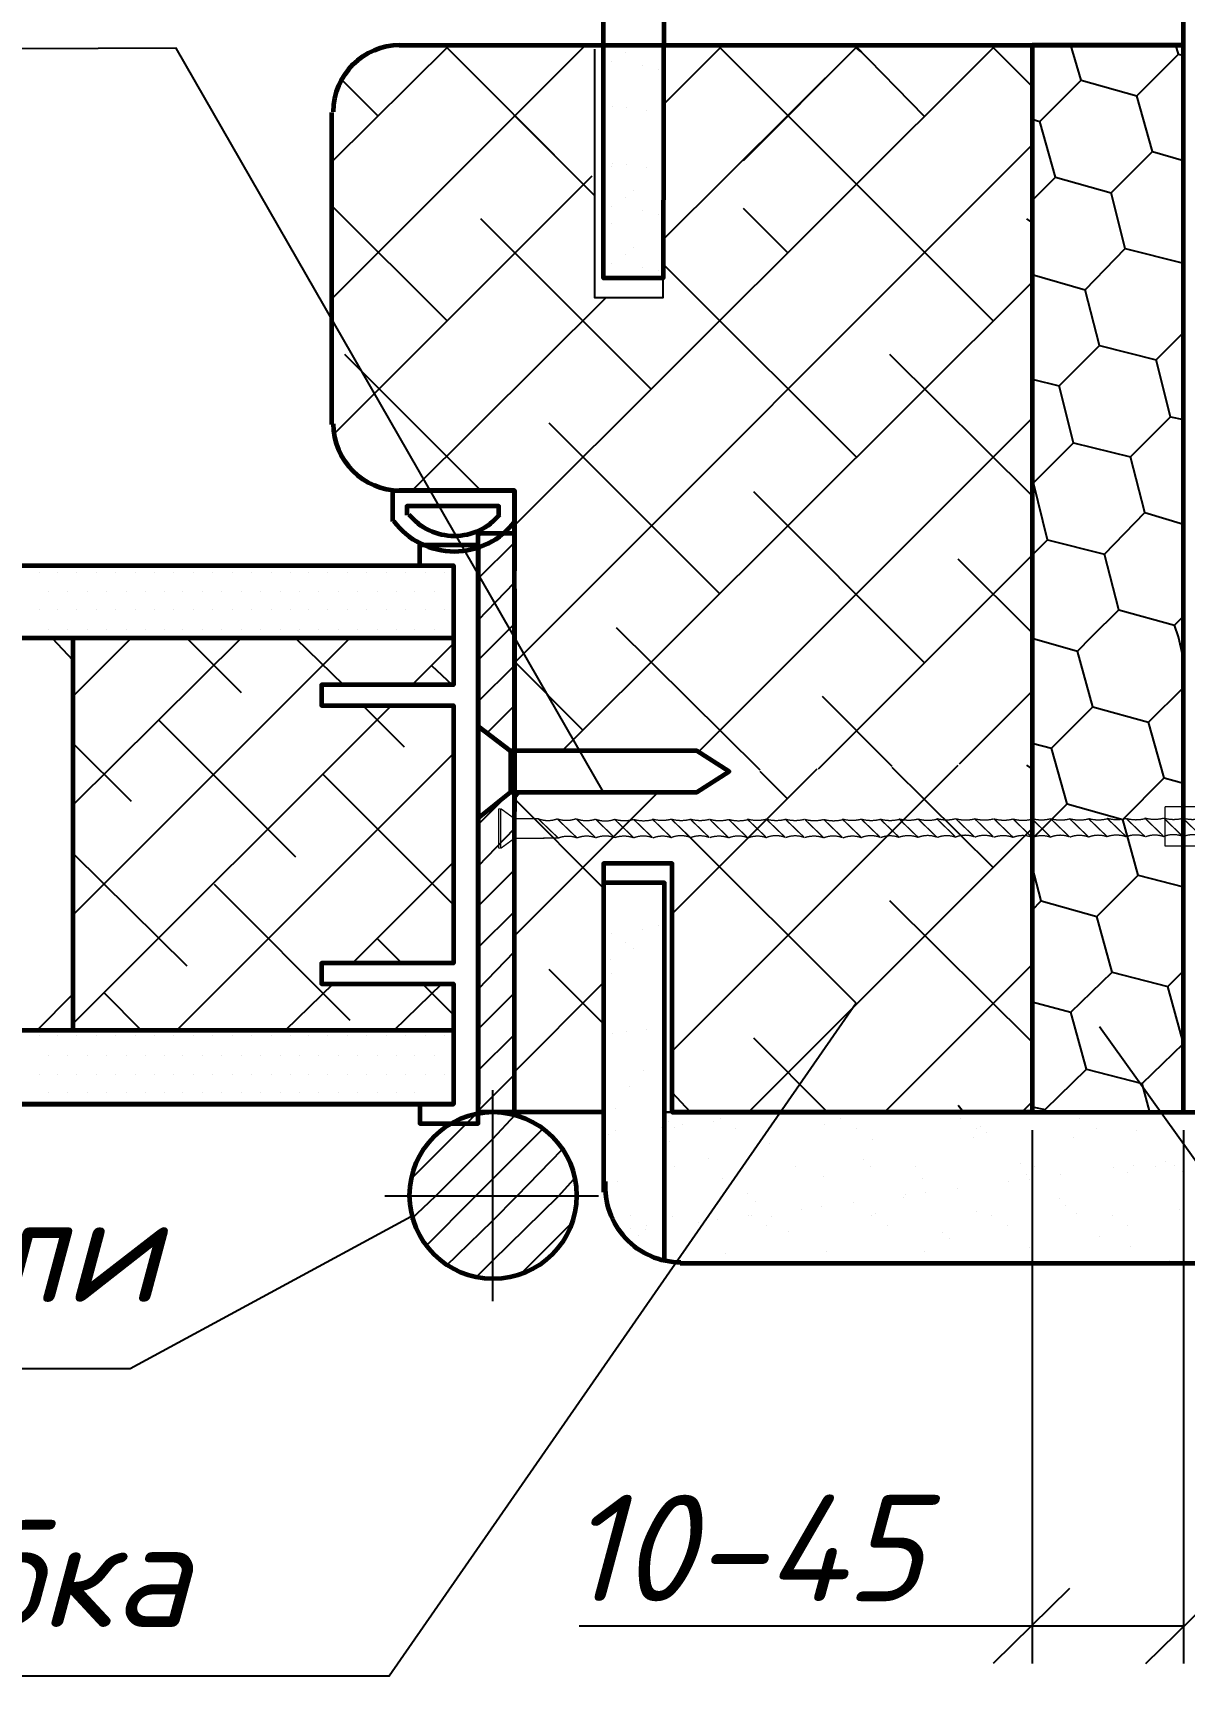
# Paper-space layout '24 (Испр)' of a CAD drawing. Header units: millimetres. Extents: x 215 to 14640, y -3257 to 166.
# Drawn here: x 1359 to 1396.8, y -3100.9 to -3046.9 of the extents above; entities that cross this region are included whole.
import ezdxf

# ---------------------------------------------------------------- set-up
doc = ezdxf.new("R2010")
doc.units = ezdxf.units.MM
for name, color, linetype in [('PDF _0', 7, 'Continuous'), ('PDF _Основные линии', 7, 'Continuous'), ('PDF _Текст', 7, 'Continuous'), ('TUOTEKUVA_PITK_', 6, 'Continuous'), ('TXT', 7, 'Continuous')]:
    doc.layers.add(name, color=color, linetype=linetype)
doc.styles.add('PDF ISOCPEUR Italic', font='isocpeui.ttf')

psp = doc.layouts.new('24 (Испр)')

# ---------------------------------------------------------------- linework, layer by layer
at = {"color": 7, "linetype": 'Continuous', "lineweight": 9}
psp.add_line((1396.198, -3073.629), (1396.198, -3072.339), dxfattribs=at)
psp.add_lwpolyline([(1396.804, -3044.623), (1396.804, -3047.304)])
at = {"color": 7}
psp.add_lwpolyline([(1377.439, -3047.432), (1377.439, -3055.603), (1379.695, -3055.603), (1379.695, -3054.965)], dxfattribs=at)
at = {"const_width": 0.0334}
for points in [[(1374.285, -3073.704), (1374.285, -3072.402)], [(1374.355, -3072.402), (1374.285, -3072.402)], [(1374.355, -3073.704), (1374.285, -3073.704)]]:
    psp.add_lwpolyline(points, dxfattribs=at)
at = {"layer": 'PDF _0', "lineweight": 25}
for points in [[(1377.737, -3071.861), (1363.681, -3047.405), (1307.151, -3047.647)], [(1368.8, -3051.134), (1372.673, -3047.304)], [(1368.8, -3055.646), (1377.141, -3047.304)], [(1377.056, -3051.858), (1372.502, -3047.304)], [(1374.801, -3063.094), (1390.676, -3047.261)], [(1378.461, -3047.557), (1378.461, -3047.557)], [(1378.716, -3047.344), (1378.716, -3047.344)], [(1379.674, -3053.709), (1386.122, -3047.304)], [(1379.707, -3049.25), (1381.653, -3047.304)], [(1384.932, -3050.753), (1381.568, -3047.389)], [(1382.334, -3051.092), (1386.122, -3047.304)], [(1388.292, -3049.645), (1385.994, -3047.304)], [(1386.208, -3047.519), (1386.038, -3047.391)], [(1391.825, -3048.666), (1390.42, -3047.261)], [(1391.825, -3049.73), (1392.08, -3049.815), (1393.442, -3048.453), (1393.101, -3047.304)], [(1393.442, -3048.453), (1395.272, -3048.964), (1396.634, -3047.602), (1396.804, -3047.644)], [(1396.634, -3047.602), (1396.549, -3047.304)], [(1377.993, -3047.855), (1377.993, -3047.855)], [(1379.014, -3047.983), (1379.014, -3047.983)], [(1379.525, -3048.11), (1379.525, -3048.11)], [(1370.332, -3049.645), (1369.098, -3048.411)], [(1379.695, -3048.323), (1379.695, -3048.323)], [(1378.035, -3049.321), (1378.035, -3049.321)], [(1395.783, -3050.794), (1395.272, -3048.964)], [(1377.439, -3052.241), (1374.802, -3049.604)], [(1378.503, -3049.364), (1378.503, -3049.364)], [(1379.142, -3049.449), (1379.142, -3049.449)], [(1392.591, -3051.645), (1392.08, -3049.815)], [(1374.801, -3067.605), (1391.825, -3050.581)], [(1390.548, -3056.369), (1384.93, -3050.751)], [(1391.825, -3052.411), (1392.591, -3051.645), (1394.421, -3052.156), (1395.783, -3050.794), (1396.804, -3051.092)], [(1377.993, -3051.279), (1377.993, -3051.279)], [(1378.035, -3051.193), (1378.035, -3051.193)], [(1378.503, -3051.235), (1378.503, -3051.235)], [(1379.142, -3051.32), (1379.142, -3051.32)], [(1368.842, -3060.115), (1377.354, -3051.603)], [(1377.078, -3051.879), (1377.354, -3051.603)], [(1372.588, -3056.369), (1368.8, -3052.581)], [(1377.993, -3052.598), (1377.993, -3052.598)], [(1378.461, -3052.301), (1378.461, -3052.301)], [(1378.716, -3052.088), (1378.716, -3052.088)], [(1391.825, -3054.837), (1393.57, -3055.348), (1394.889, -3053.986), (1394.421, -3052.156)], [(1379.312, -3058.625), (1373.694, -3053.007)], [(1379.014, -3052.726), (1379.014, -3052.726)], [(1379.525, -3052.854), (1379.525, -3052.854)], [(1379.695, -3053.067), (1379.695, -3053.067)], [(1383.781, -3054.114), (1382.334, -3052.667)], [(1391.825, -3053.135), (1391.654, -3053.007)], [(1377.993, -3053.15), (1377.993, -3053.15)], [(1378.461, -3054.172), (1378.461, -3054.172)], [(1378.716, -3053.959), (1378.716, -3053.959)], [(1394.889, -3053.986), (1396.762, -3054.454), (1396.804, -3054.411)], [(1377.993, -3054.47), (1377.993, -3054.47)], [(1379.014, -3054.597), (1379.014, -3054.597)], [(1379.525, -3054.725), (1379.525, -3054.725)], [(1380.42, -3055.222), (1379.696, -3054.498)], [(1396.804, -3054.752), (1396.762, -3054.454)], [(1376.375, -3070.499), (1391.825, -3055.092)], [(1379.695, -3054.938), (1379.695, -3054.938)], [(1386.036, -3060.838), (1380.419, -3055.22)], [(1371.438, -3061.945), (1377.815, -3055.603)], [(1391.825, -3058.284), (1392.718, -3058.497), (1394.038, -3057.178), (1393.57, -3055.348)], [(1394.038, -3057.178), (1395.91, -3057.646), (1396.804, -3056.752)], [(1373.694, -3061.945), (1369.225, -3057.476)], [(1391.825, -3062.115), (1387.143, -3057.476)], [(1396.379, -3059.519), (1395.91, -3057.646)], [(1391.825, -3061.689), (1391.867, -3061.689), (1393.187, -3060.37), (1392.718, -3058.497)], [(1380.844, -3070.542), (1391.825, -3059.561)], [(1393.187, -3060.37), (1395.059, -3060.838), (1396.379, -3059.519), (1396.804, -3059.604)], [(1381.568, -3065.349), (1375.95, -3059.731)], [(1395.527, -3062.668), (1395.059, -3060.838)], [(1384.802, -3071.095), (1391.825, -3064.073), (1392.335, -3063.562), (1391.867, -3061.689)], [(1388.292, -3067.605), (1382.674, -3061.987)], [(1392.335, -3063.562), (1394.208, -3064.03), (1395.527, -3062.668), (1396.804, -3063.051)], [(1373.609, -3063.477), (1373.737, -3063.349)], [(1374.801, -3063.094), (1374.801, -3063.094)], [(1373.609, -3064.839), (1374.801, -3063.647)], [(1373.609, -3082.118), (1373.609, -3063.732), (1373.609, -3082.118)], [(1391.825, -3066.626), (1389.399, -3064.2)], [(1391.825, -3066.796), (1393.314, -3067.222), (1393.782, -3066.754), (1394.676, -3065.86), (1394.208, -3064.03)], [(1359.181, -3064.626), (1359.181, -3064.626)], [(1359.777, -3064.626), (1359.777, -3064.626)], [(1360.415, -3064.626), (1360.415, -3064.626)], [(1361.054, -3064.626), (1361.054, -3064.626)], [(1361.692, -3064.626), (1361.692, -3064.626)], [(1362.331, -3064.626), (1362.331, -3064.626)], [(1362.969, -3064.626), (1362.969, -3064.626)], [(1363.607, -3064.626), (1363.607, -3064.626)], [(1364.246, -3064.626), (1364.246, -3064.626)], [(1364.884, -3064.626), (1364.884, -3064.626)], [(1365.523, -3064.626), (1365.523, -3064.626)], [(1366.161, -3064.626), (1366.161, -3064.626)], [(1366.799, -3064.626), (1366.799, -3064.626)], [(1367.438, -3064.626), (1367.438, -3064.626)], [(1368.034, -3064.626), (1368.034, -3064.626)], [(1368.672, -3064.626), (1368.672, -3064.626)], [(1369.31, -3064.626), (1369.31, -3064.626)], [(1369.949, -3064.626), (1369.949, -3064.626)], [(1370.587, -3064.626), (1370.587, -3064.626)], [(1371.226, -3064.626), (1371.226, -3064.626)], [(1371.864, -3064.626), (1371.864, -3064.626)], [(1372.502, -3064.626), (1372.502, -3064.626)], [(1373.609, -3066.201), (1374.801, -3064.966)], [(1359.479, -3065.264), (1359.479, -3065.264)], [(1360.118, -3065.264), (1360.118, -3065.264)], [(1360.756, -3065.264), (1360.756, -3065.264)], [(1361.394, -3065.264), (1361.394, -3065.264)], [(1362.033, -3065.264), (1362.033, -3065.264)], [(1362.671, -3065.264), (1362.671, -3065.264)], [(1363.31, -3065.264), (1363.31, -3065.264)], [(1363.905, -3065.264), (1363.905, -3065.264)], [(1364.544, -3065.264), (1364.544, -3065.264)], [(1365.182, -3065.264), (1365.182, -3065.264)], [(1365.821, -3065.264), (1365.821, -3065.264)], [(1366.459, -3065.264), (1366.459, -3065.264)], [(1367.097, -3065.264), (1367.097, -3065.264)], [(1367.736, -3065.264), (1367.736, -3065.264)], [(1368.374, -3065.264), (1368.374, -3065.264)], [(1369.013, -3065.264), (1369.013, -3065.264)], [(1369.651, -3065.264), (1369.651, -3065.264)], [(1370.289, -3065.264), (1370.289, -3065.264)], [(1370.928, -3065.264), (1370.928, -3065.264)], [(1371.524, -3065.264), (1371.524, -3065.264)], [(1372.162, -3065.264), (1372.162, -3065.264)], [(1359.181, -3065.86), (1359.181, -3065.86)], [(1359.777, -3065.86), (1359.777, -3065.86)], [(1360.415, -3065.86), (1360.415, -3065.86)], [(1361.054, -3065.86), (1361.054, -3065.86)], [(1361.692, -3065.86), (1361.692, -3065.86)], [(1362.331, -3065.86), (1362.331, -3065.86)], [(1362.969, -3065.86), (1362.969, -3065.86)], [(1363.607, -3065.86), (1363.607, -3065.86)], [(1364.246, -3065.86), (1364.246, -3065.86)], [(1364.884, -3065.86), (1364.884, -3065.86)], [(1365.523, -3065.86), (1365.523, -3065.86)], [(1366.161, -3065.86), (1366.161, -3065.86)], [(1366.799, -3065.86), (1366.799, -3065.86)], [(1367.438, -3065.86), (1367.438, -3065.86)], [(1368.034, -3065.86), (1368.034, -3065.86)], [(1368.672, -3065.86), (1368.672, -3065.86)], [(1369.31, -3065.86), (1369.31, -3065.86)], [(1369.949, -3065.86), (1369.949, -3065.86)], [(1370.587, -3065.86), (1370.587, -3065.86)], [(1371.226, -3065.86), (1371.226, -3065.86)], [(1371.864, -3065.86), (1371.864, -3065.86)], [(1372.502, -3065.86), (1372.502, -3065.86)], [(1394.676, -3065.86), (1396.506, -3066.371), (1396.804, -3066.073)], [(1359.479, -3066.499), (1359.479, -3066.499)], [(1360.118, -3066.499), (1360.118, -3066.499)], [(1360.756, -3066.499), (1360.756, -3066.499)], [(1361.394, -3066.499), (1361.394, -3066.499)], [(1362.033, -3066.499), (1362.033, -3066.499)], [(1362.671, -3066.499), (1362.671, -3066.499)], [(1363.31, -3066.499), (1363.31, -3066.499)], [(1363.905, -3066.499), (1363.905, -3066.499)], [(1364.544, -3066.499), (1364.544, -3066.499)], [(1365.182, -3066.499), (1365.182, -3066.499)], [(1365.821, -3066.499), (1365.821, -3066.499)], [(1366.459, -3066.499), (1366.459, -3066.499)], [(1367.097, -3066.499), (1367.097, -3066.499)], [(1367.736, -3066.499), (1367.736, -3066.499)], [(1368.374, -3066.499), (1368.374, -3066.499)], [(1369.013, -3066.499), (1369.013, -3066.499)], [(1369.651, -3066.499), (1369.651, -3066.499)], [(1370.289, -3066.499), (1370.289, -3066.499)], [(1370.928, -3066.499), (1370.928, -3066.499)], [(1371.524, -3066.499), (1371.524, -3066.499)], [(1372.162, -3066.499), (1372.162, -3066.499)], [(1373.609, -3067.52), (1374.801, -3066.328)], [(1382.887, -3071.138), (1378.163, -3066.456)], [(1396.804, -3067.477), (1396.634, -3066.754), (1396.506, -3066.371)], [(1359.607, -3066.796), (1360.288, -3067.52)], [(1369.396, -3066.796), (1360.288, -3075.904)], [(1365.821, -3066.796), (1360.288, -3072.287)], [(1362.203, -3066.796), (1360.288, -3068.712)], [(1364.033, -3066.796), (1365.821, -3068.584)], [(1367.608, -3066.796), (1369.183, -3068.329)], [(1372.8, -3066.967), (1371.438, -3068.329)], [(1372.077, -3067.69), (1372.758, -3068.329)], [(1373.609, -3068.882), (1374.801, -3067.69)], [(1377.056, -3069.818), (1374.801, -3067.562)], [(1391.825, -3070.244), (1392.463, -3070.414), (1393.825, -3069.052), (1393.314, -3067.222)], [(1387.228, -3071.01), (1384.93, -3068.712)], [(1389.441, -3070.925), (1391.825, -3068.541)], [(1393.825, -3069.052), (1395.655, -3069.563), (1396.804, -3068.414)], [(1370.758, -3069.01), (1360.288, -3079.479)], [(1369.821, -3069.01), (1371.183, -3070.371)], [(1373.907, -3069.903), (1374.801, -3069.01)], [(1363.097, -3069.478), (1367.608, -3073.989)], [(1396.166, -3071.393), (1395.655, -3069.563)], [(1360.288, -3070.244), (1362.203, -3072.159)], [(1374.673, -3070.499), (1374.801, -3070.371)], [(1392.974, -3072.244), (1392.463, -3070.414)], [(1372.8, -3070.584), (1363.693, -3079.692)], [(1368.502, -3071.265), (1372.8, -3075.564)], [(1379.993, -3080.373), (1389.399, -3070.967)], [(1379.993, -3075.862), (1384.76, -3071.095)], [(1383.781, -3072.074), (1382.887, -3071.18)], [(1390.548, -3074.33), (1387.228, -3071.052)], [(1391.825, -3071.095), (1391.654, -3070.967)], [(1391.825, -3073.393), (1392.974, -3072.244), (1394.804, -3072.755), (1396.166, -3071.393), (1396.804, -3071.563)], [(1373.609, -3072.925), (1374.673, -3071.861)], [(1377.737, -3075.01), (1374.801, -3072.074), (1375.013, -3071.861)], [(1374.801, -3076.585), (1379.525, -3071.861)], [(1373.609, -3074.287), (1374.801, -3073.053)], [(1382.504, -3082.373), (1391.825, -3073.053)], [(1395.315, -3074.585), (1394.804, -3072.755)], [(1386.036, -3078.798), (1380.419, -3073.18)], [(1360.288, -3073.861), (1364.033, -3077.564)], [(1372.8, -3074.159), (1369.481, -3077.479)], [(1391.825, -3082.373), (1379.993, -3082.373), (1379.993, -3074.202)], [(1373.609, -3075.606), (1374.801, -3074.415)], [(1392.123, -3075.436), (1391.825, -3074.287)], [(1391.825, -3075.734), (1392.123, -3075.436), (1393.953, -3075.947), (1395.315, -3074.585), (1396.804, -3074.968)], [(1364.927, -3074.883), (1369.396, -3079.352)], [(1377.908, -3074.883), (1377.908, -3074.883)], [(1373.609, -3076.968), (1374.801, -3075.777)], [(1391.825, -3080.075), (1387.143, -3075.436)], [(1379.525, -3076.245), (1379.525, -3076.245)], [(1379.695, -3076.032), (1379.695, -3076.032)], [(1391.825, -3078.756), (1393.101, -3079.096), (1394.463, -3077.777), (1393.953, -3075.947)], [(1370.289, -3076.67), (1371.098, -3077.479)], [(1377.993, -3076.5), (1377.993, -3076.5)], [(1378.461, -3076.798), (1378.461, -3076.798)], [(1379.014, -3076.372), (1379.014, -3076.372)], [(1373.609, -3078.33), (1374.801, -3077.096)], [(1377.95, -3077.351), (1377.95, -3077.351)], [(1378.716, -3077.011), (1378.716, -3077.011)], [(1377.737, -3079.479), (1375.95, -3077.692)], [(1377.993, -3077.819), (1377.993, -3077.819)], [(1386.973, -3082.373), (1391.825, -3077.522)], [(1394.463, -3077.777), (1396.293, -3078.245), (1396.804, -3077.734)], [(1360.288, -3078.5), (1359.096, -3079.692)], [(1361.309, -3078.458), (1362.543, -3079.692)], [(1368.842, -3078.16), (1367.268, -3079.692)], [(1372.417, -3078.16), (1370.843, -3079.692)], [(1371.779, -3078.16), (1372.8, -3079.181)], [(1373.609, -3079.649), (1374.801, -3078.458)], [(1374.801, -3081.054), (1377.737, -3078.117)], [(1393.612, -3080.969), (1395.442, -3081.437), (1396.804, -3080.118), (1396.293, -3078.245)], [(1386.036, -3078.798), (1370.686, -3100.917), (1366.686, -3100.917), (1322.952, -3100.917)], [(1379.993, -3082.373), (1379.993, -3078.628)], [(1391.825, -3082.203), (1392.25, -3082.288), (1393.612, -3080.969), (1393.101, -3079.096)], [(1394.038, -3079.564), (1408.423, -3099.61), (1409.359, -3099.61), (1447.535, -3099.61)], [(1359.181, -3079.862), (1359.181, -3079.862)], [(1359.777, -3079.862), (1359.777, -3079.862)], [(1360.415, -3079.862), (1360.415, -3079.862)], [(1361.054, -3079.862), (1361.054, -3079.862)], [(1361.692, -3079.862), (1361.692, -3079.862)], [(1362.331, -3079.862), (1362.331, -3079.862)], [(1362.969, -3079.862), (1362.969, -3079.862)], [(1363.607, -3079.862), (1363.607, -3079.862)], [(1364.246, -3079.862), (1364.246, -3079.862)], [(1364.884, -3079.862), (1364.884, -3079.862)], [(1365.523, -3079.862), (1365.523, -3079.862)], [(1366.161, -3079.862), (1366.161, -3079.862)], [(1366.799, -3079.862), (1366.799, -3079.862)], [(1367.438, -3079.862), (1367.438, -3079.862)], [(1368.034, -3079.862), (1368.034, -3079.862)], [(1368.672, -3079.862), (1368.672, -3079.862)], [(1369.31, -3079.862), (1369.31, -3079.862)], [(1369.949, -3079.862), (1369.949, -3079.862)], [(1370.587, -3079.862), (1370.587, -3079.862)], [(1371.226, -3079.862), (1371.226, -3079.862)], [(1371.864, -3079.862), (1371.864, -3079.862)], [(1372.502, -3079.862), (1372.502, -3079.862)], [(1373.609, -3081.011), (1374.801, -3079.82)], [(1378.035, -3079.777), (1378.035, -3079.777)], [(1378.503, -3079.735), (1378.503, -3079.735)], [(1379.142, -3079.649), (1379.142, -3079.649)], [(1385.1, -3082.373), (1382.674, -3079.947)], [(1396.804, -3080.118), (1396.804, -3080.118)], [(1359.479, -3080.501), (1359.479, -3080.501)], [(1360.118, -3080.501), (1360.118, -3080.501)], [(1360.756, -3080.501), (1360.756, -3080.501)], [(1361.394, -3080.501), (1361.394, -3080.501)], [(1362.033, -3080.501), (1362.033, -3080.501)], [(1362.671, -3080.501), (1362.671, -3080.501)], [(1363.31, -3080.501), (1363.31, -3080.501)], [(1363.905, -3080.501), (1363.905, -3080.501)], [(1364.544, -3080.501), (1364.544, -3080.501)], [(1365.182, -3080.501), (1365.182, -3080.501)], [(1365.821, -3080.501), (1365.821, -3080.501)], [(1366.459, -3080.501), (1366.459, -3080.501)], [(1367.097, -3080.501), (1367.097, -3080.501)], [(1367.736, -3080.501), (1367.736, -3080.501)], [(1368.374, -3080.501), (1368.374, -3080.501)], [(1369.013, -3080.501), (1369.013, -3080.501)], [(1369.651, -3080.501), (1369.651, -3080.501)], [(1370.289, -3080.501), (1370.289, -3080.501)], [(1370.928, -3080.501), (1370.928, -3080.501)], [(1371.524, -3080.501), (1371.524, -3080.501)], [(1372.162, -3080.501), (1372.162, -3080.501)], [(1359.181, -3081.139), (1359.181, -3081.139)], [(1359.777, -3081.139), (1359.777, -3081.139)], [(1360.415, -3081.139), (1360.415, -3081.139)], [(1361.054, -3081.139), (1361.054, -3081.139)], [(1361.692, -3081.139), (1361.692, -3081.139)], [(1362.331, -3081.139), (1362.331, -3081.139)], [(1362.969, -3081.139), (1362.969, -3081.139)], [(1363.607, -3081.139), (1363.607, -3081.139)], [(1364.246, -3081.139), (1364.246, -3081.139)], [(1364.884, -3081.139), (1364.884, -3081.139)], [(1365.523, -3081.139), (1365.523, -3081.139)], [(1366.161, -3081.139), (1366.161, -3081.139)], [(1366.799, -3081.139), (1366.799, -3081.139)], [(1367.438, -3081.139), (1367.438, -3081.139)], [(1368.034, -3081.139), (1368.034, -3081.139)], [(1368.672, -3081.139), (1368.672, -3081.139)], [(1369.31, -3081.139), (1369.31, -3081.139)], [(1369.949, -3081.139), (1369.949, -3081.139)], [(1370.587, -3081.139), (1370.587, -3081.139)], [(1371.226, -3081.139), (1371.226, -3081.139)], [(1371.864, -3081.139), (1371.864, -3081.139)], [(1372.502, -3081.139), (1372.502, -3081.139)], [(1373.609, -3082.331), (1374.801, -3081.139)], [(1374.801, -3081.054), (1374.801, -3081.054)], [(1379.057, -3081.011), (1379.057, -3081.011)], [(1359.479, -3081.735), (1359.479, -3081.735)], [(1360.118, -3081.735), (1360.118, -3081.735)], [(1360.756, -3081.735), (1360.756, -3081.735)], [(1361.394, -3081.735), (1361.394, -3081.735)], [(1362.033, -3081.735), (1362.033, -3081.735)], [(1362.671, -3081.735), (1362.671, -3081.735)], [(1363.31, -3081.735), (1363.31, -3081.735)], [(1363.905, -3081.735), (1363.905, -3081.735)], [(1364.544, -3081.735), (1364.544, -3081.735)], [(1365.182, -3081.735), (1365.182, -3081.735)], [(1365.821, -3081.735), (1365.821, -3081.735)], [(1366.459, -3081.735), (1366.459, -3081.735)], [(1367.097, -3081.735), (1367.097, -3081.735)], [(1367.736, -3081.735), (1367.736, -3081.735)], [(1368.374, -3081.735), (1368.374, -3081.735)], [(1369.013, -3081.735), (1369.013, -3081.735)], [(1369.651, -3081.735), (1369.651, -3081.735)], [(1370.289, -3081.735), (1370.289, -3081.735)], [(1370.928, -3081.735), (1370.928, -3081.735)], [(1371.524, -3081.735), (1371.524, -3081.735)], [(1374.077, -3081.65), (1374.077, -3088.587)], [(1378.589, -3081.522), (1378.589, -3081.522)], [(1380.589, -3082.373), (1379.993, -3081.735)], [(1395.698, -3082.373), (1395.442, -3081.437)], [(1378.12, -3082.246), (1378.12, -3082.246)], [(1389.569, -3082.373), (1389.399, -3082.161)], [(1391.484, -3082.373), (1391.825, -3082.033)], [(1392.25, -3082.373), (1392.25, -3082.288)], [(1371.353, -3084.629), (1373.566, -3082.416)], [(1371.396, -3085.906), (1372.205, -3085.14), (1374.077, -3083.267), (1374.843, -3082.458)], [(1381.738, -3082.373), (1379.738, -3082.373), (1418.765, -3082.373)], [(1379.865, -3082.671), (1379.865, -3082.671)], [(1380.333, -3082.799), (1380.333, -3082.799)], [(1381.355, -3082.671), (1381.355, -3082.671)], [(1381.568, -3082.586), (1381.568, -3082.586)], [(1383.057, -3082.416), (1383.057, -3082.416)], [(1385.015, -3082.799), (1385.015, -3082.799)], [(1385.526, -3082.586), (1385.526, -3082.586)], [(1389.484, -3082.586), (1389.484, -3082.586)], [(1390.122, -3082.841), (1390.122, -3082.841)], [(1393.399, -3082.586), (1393.399, -3082.586)], [(1371.864, -3086.8), (1373.524, -3085.14), (1374.077, -3084.586), (1375.737, -3082.927)], [(1377.908, -3083.097), (1377.908, -3083.097)], [(1378.12, -3082.969), (1378.12, -3082.969)], [(1379.653, -3082.884), (1379.653, -3082.884)], [(1379.908, -3083.352), (1379.908, -3083.352)], [(1380.078, -3082.884), (1380.078, -3082.884)], [(1382.078, -3082.927), (1382.078, -3082.927)], [(1386.036, -3082.927), (1386.036, -3082.927)], [(1386.59, -3083.267), (1386.59, -3083.267)], [(1389.909, -3083.225), (1389.909, -3083.225)], [(1389.995, -3082.927), (1389.995, -3082.927)], [(1390.335, -3083.054), (1390.335, -3083.054)], [(1391.825, -3082.969), (1391.825, -3100.504)], [(1393.187, -3083.225), (1393.187, -3083.225)], [(1393.953, -3082.927), (1393.953, -3082.927)], [(1395.272, -3082.969), (1395.272, -3082.969)], [(1396.591, -3083.097), (1396.591, -3083.097)], [(1396.804, -3082.969), (1396.804, -3100.504)], [(1372.545, -3087.438), (1374.077, -3085.948), (1374.886, -3085.14), (1376.375, -3083.608)], [(1381.185, -3083.905), (1381.185, -3083.905)], [(1383.185, -3083.395), (1383.185, -3083.395)], [(1380.078, -3084.161), (1380.078, -3084.161)], [(1384.036, -3084.161), (1384.036, -3084.161)], [(1386.292, -3083.948), (1386.292, -3083.948)], [(1386.505, -3084.161), (1386.505, -3084.161)], [(1387.994, -3084.161), (1387.994, -3084.161)], [(1391.442, -3084.076), (1391.442, -3084.076)], [(1391.654, -3084.416), (1391.654, -3084.416)], [(1391.91, -3084.161), (1391.91, -3084.161)], [(1392.761, -3084.416), (1392.761, -3084.416)], [(1394.506, -3084.203), (1394.506, -3084.203)], [(1394.974, -3084.374), (1394.974, -3084.374)], [(1395.144, -3084.118), (1395.144, -3084.118)], [(1395.868, -3084.161), (1395.868, -3084.161)], [(1396.208, -3083.991), (1396.208, -3083.991)], [(1396.506, -3084.118), (1396.506, -3084.118)], [(1396.762, -3084.331), (1396.762, -3084.331)], [(1373.524, -3087.821), (1374.077, -3087.268), (1376.248, -3085.14), (1376.758, -3084.586)], [(1378.205, -3084.672), (1378.205, -3084.672)], [(1381.653, -3084.544), (1381.653, -3084.544)], [(1384.972, -3084.501), (1384.972, -3084.501)], [(1388.207, -3084.544), (1388.207, -3084.544)], [(1389.356, -3084.884), (1389.356, -3084.884)], [(1391.059, -3084.672), (1391.059, -3084.672)], [(1391.74, -3084.586), (1391.74, -3084.586)], [(1377.567, -3085.14), (1370.545, -3085.14)], [(1382.461, -3085.055), (1382.461, -3085.055)], [(1382.717, -3085.31), (1382.717, -3085.31)], [(1384.887, -3085.48), (1384.887, -3085.48)], [(1385.951, -3085.353), (1385.951, -3085.353)], [(1387.611, -3085.182), (1387.611, -3085.182)], [(1387.654, -3085.097), (1387.654, -3085.097)], [(1388.335, -3085.012), (1388.335, -3085.012)], [(1392.718, -3085.225), (1392.718, -3085.225)], [(1392.931, -3085.438), (1392.931, -3085.438)], [(1371.396, -3085.821), (1362.17, -3090.812), (1362.17, -3090.812), (1348.261, -3090.812)], [(1374.971, -3087.736), (1376.673, -3086.033)], [(1378.631, -3085.778), (1378.631, -3085.778)], [(1379.993, -3085.821), (1379.993, -3085.821)], [(1380.844, -3085.991), (1380.844, -3085.991)], [(1381.483, -3085.906), (1381.483, -3085.906)], [(1382.504, -3085.778), (1382.504, -3085.778)], [(1382.589, -3085.778), (1382.589, -3085.778)], [(1383.27, -3085.821), (1383.27, -3085.821)], [(1384.249, -3085.565), (1384.249, -3085.565)], [(1386.547, -3085.778), (1386.547, -3085.778)], [(1386.675, -3085.693), (1386.675, -3085.693)], [(1389.995, -3085.65), (1389.995, -3085.65)], [(1390.505, -3085.778), (1390.505, -3085.778)], [(1393.272, -3085.693), (1393.272, -3085.693)], [(1394.463, -3085.778), (1394.463, -3085.778)], [(1396.676, -3085.565), (1396.676, -3085.565)], [(1378.631, -3086.204), (1378.631, -3086.204)], [(1378.886, -3086.417), (1378.886, -3086.417)], [(1379.099, -3086.246), (1379.099, -3086.246)], [(1379.142, -3086.119), (1379.142, -3086.119)], [(1383.1, -3086.119), (1383.1, -3086.119)], [(1383.823, -3086.289), (1383.823, -3086.289)], [(1387.058, -3086.119), (1387.058, -3086.119)], [(1388.888, -3086.331), (1388.888, -3086.331)], [(1389.101, -3086.544), (1389.101, -3086.544)], [(1391.016, -3086.119), (1391.016, -3086.119)], [(1394.038, -3086.459), (1394.038, -3086.459)], [(1394.974, -3086.119), (1394.974, -3086.119)], [(1381.738, -3087.012), (1381.738, -3087.012)], [(1385.058, -3086.97), (1385.058, -3086.97)], [(1388.292, -3086.97), (1388.292, -3086.97)], [(1391.74, -3086.842), (1391.74, -3086.842)], [(1395.059, -3086.8), (1395.059, -3086.8)], [(1385.058, -3087.353), (1385.058, -3087.353)], [(1389.016, -3087.353), (1389.016, -3087.353)], [(1392.974, -3087.353), (1392.974, -3087.353)], [(1395.655, -3087.353), (1395.655, -3087.353)], [(1396.336, -3087.268), (1396.336, -3087.268)], [(1393.059, -3098.035), (1390.548, -3100.504)], [(1395.57, -3100.504), (1398.081, -3098.035)], [(1396.804, -3099.27), (1391.825, -3099.27), (1376.929, -3099.27)]]:
    psp.add_lwpolyline(points, dxfattribs=at)
at = {"layer": 'PDF _Основные линии', "lineweight": 60}
for points in [[(1379.738, -3029.429), (1379.738, -3034.366), (1379.695, -3054.965), (1377.737, -3054.965), (1377.737, -3031.727)], [(1379.993, -3082.373), (1396.804, -3082.373), (1396.804, -3051.092), (1396.804, -3047.304), (1396.804, -3034.366)], [(1371.013, -3047.304), (1382.334, -3047.304)], [(1382.334, -3047.304), (1396.804, -3047.304), (1391.825, -3047.304), (1391.825, -3082.373), (1379.993, -3082.373), (1379.993, -3074.202), (1377.737, -3074.202), (1377.737, -3082.373), (1374.801, -3082.373), (1374.801, -3061.945), (1371.013, -3061.945)], [(1368.8, -3059.774), (1368.8, -3049.517)], [(1370.8, -3062.966), (1370.8, -3061.945), (1374.801, -3061.945), (1374.801, -3064.583)], [(1374.29, -3062.753), (1374.29, -3062.455), (1371.268, -3062.455), (1371.268, -3062.753)], [(1374.801, -3082.373), (1373.609, -3082.373), (1373.609, -3063.349), (1374.801, -3063.349)], [(1371.694, -3064.413), (1371.694, -3063.732), (1373.609, -3063.732)], [(1337.178, -3064.413), (1372.8, -3064.413), (1372.8, -3068.329), (1368.459, -3068.329), (1368.459, -3069.01), (1372.8, -3069.01), (1372.8, -3077.479), (1368.459, -3077.479), (1368.459, -3078.16), (1372.8, -3078.16), (1372.8, -3082.118)], [(1374.801, -3065.179), (1374.801, -3072.499)], [(1372.8, -3066.796), (1335.688, -3066.796)], [(1360.288, -3066.839), (1360.288, -3079.692)], [(1374.673, -3071.861), (1373.609, -3072.712), (1373.609, -3069.69), (1374.673, -3070.499), (1374.673, -3071.861), (1380.802, -3071.861), (1381.866, -3071.18), (1380.802, -3070.499), (1374.673, -3070.499)], [(1379.738, -3087.31), (1379.738, -3082.373), (1379.738, -3074.84), (1377.737, -3074.84), (1377.737, -3085.012)], [(1372.8, -3079.692), (1337.008, -3079.692)], [(1371.694, -3082.118), (1371.694, -3082.756), (1373.609, -3082.756), (1373.609, -3082.118)], [(1396.804, -3082.373), (1439.109, -3082.373)], [(1416.254, -3087.353), (1380.248, -3087.353)]]:
    psp.add_lwpolyline(points, dxfattribs=at)
for points in [[(1373.609, -3082.118), (1373.609, -3063.732)], [(1336.029, -3082.118), (1372.8, -3082.118)]]:
    psp.add_lwpolyline(points, close=True, dxfattribs=at)
psp.add_circle((1374.103, -3085.117), 2.745, dxfattribs=at)
for centre, radius, start, end in [((1371.039, -3049.493), 2.192, 90, 180), ((1371.039, -3059.75), 2.192, 180, 270), ((1372.827, -3061.495), 1.936, 219.6112, 320.3888), ((1372.827, -3061.453), 2.49, 216.8372, 323.1628), ((1380.275, -3084.819), 2.49, 176.1548, 270)]:
    psp.add_arc(centre, radius, start, end, dxfattribs=at)
at = {"layer": 'TUOTEKUVA_PITK_', "color": 7, "linetype": 'Continuous', "lineweight": 9}
for p, q in [((1397.921, -3072.339), (1396.198, -3072.339)), ((1397.921, -3073.629), (1396.198, -3073.629))]:
    psp.add_line(p, q, dxfattribs=at)
at = {"layer": 'TXT', "const_width": 0.0441}
for points in [[(1374.355, -3073.704), (1374.355, -3072.402)], [(1374.355, -3072.402), (1374.801, -3072.726)], [(1374.801, -3072.726), (1374.801, -3073.379)], [(1375.584, -3072.733), (1374.801, -3072.726)], [(1375.584, -3072.733), (1376.244, -3073.367)], [(1376.213, -3072.738), (1376.862, -3073.362)], [(1376.841, -3072.743), (1377.48, -3073.358)], [(1377.47, -3072.748), (1378.099, -3073.353)], [(1378.098, -3072.753), (1378.717, -3073.348)], [(1378.727, -3072.758), (1379.345, -3073.353)], [(1379.335, -3072.743), (1379.943, -3073.328)], [(1379.963, -3072.748), (1380.571, -3073.333)], [(1380.592, -3072.753), (1381.2, -3073.338)], [(1381.222, -3072.753), (1381.841, -3073.348)], [(1381.851, -3072.758), (1382.469, -3073.353)], [(1382.459, -3072.743), (1383.067, -3073.328)], [(1383.087, -3072.748), (1383.695, -3073.333)], [(1383.716, -3072.753), (1384.324, -3073.338)], [(1384.346, -3072.753), (1384.965, -3073.348)], [(1384.975, -3072.758), (1385.593, -3073.353)], [(1385.583, -3072.743), (1386.191, -3073.328)], [(1386.211, -3072.748), (1386.819, -3073.333)], [(1386.84, -3072.753), (1387.448, -3073.338)], [(1387.448, -3072.738), (1388.066, -3073.333)], [(1388.076, -3072.743), (1388.695, -3073.338)], [(1388.684, -3072.728), (1389.292, -3073.313)], [(1389.313, -3072.733), (1389.921, -3073.318)], [(1389.941, -3072.738), (1390.549, -3073.323)], [(1390.571, -3072.738), (1391.19, -3073.333)], [(1391.2, -3072.743), (1391.818, -3073.338)], [(1391.808, -3072.728), (1392.416, -3073.313)], [(1392.436, -3072.733), (1393.044, -3073.318)], [(1393.065, -3072.738), (1393.673, -3073.323)], [(1393.683, -3072.733), (1394.291, -3073.318)], [(1394.291, -3072.718), (1394.909, -3073.313)], [(1394.92, -3072.724), (1395.538, -3073.318)], [(1395.527, -3072.709), (1396.135, -3073.293)], [(1396.156, -3072.714), (1396.764, -3073.298)], [(1396.785, -3072.719), (1397.393, -3073.303)], [(1374.801, -3073.379), (1374.355, -3073.704)], [(1374.801, -3073.379), (1376.244, -3073.367)]]:
    psp.add_lwpolyline(points, dxfattribs=at)
for points in [[(1375.584, -3072.733, 0.186148), (1376.213, -3072.738, 0.281599)], [(1376.213, -3072.738, 0.172992), (1376.831, -3072.733, 0.281599)], [(1376.831, -3072.733, 0.177294), (1377.47, -3072.748, 0.281599)], [(1377.47, -3072.748, 0.186882), (1378.098, -3072.753, 0.281599)], [(1378.098, -3072.753, 0.134316), (1378.727, -3072.758, 0.281599)], [(1378.727, -3072.758, 0.134316), (1379.356, -3072.763, 0.281599)], [(1379.335, -3072.743, 0.134316), (1379.963, -3072.748, 0.281599)], [(1379.963, -3072.748, 0.134316), (1380.592, -3072.753, 0.281599)], [(1380.587, -3072.748, 0.134316), (1381.215, -3072.753, 0.281599)], [(1381.222, -3072.753, 0.134316), (1381.851, -3072.758, 0.281599)], [(1381.851, -3072.758, 0.134316), (1382.48, -3072.763, 0.281599)], [(1382.459, -3072.743, 0.134316), (1383.087, -3072.748, 0.281599)], [(1383.087, -3072.748, 0.134316), (1383.716, -3072.753, 0.281599)], [(1383.711, -3072.748, 0.134316), (1384.339, -3072.753, 0.281599)], [(1384.346, -3072.753, 0.134316), (1384.975, -3072.758, 0.281599)], [(1384.975, -3072.758, 0.134316), (1385.603, -3072.763, 0.281599)], [(1385.583, -3072.743, 0.134316), (1386.211, -3072.748, 0.281599)], [(1386.211, -3072.748, 0.134316), (1386.84, -3072.753, 0.281599)], [(1386.835, -3072.748, 0.134316), (1387.463, -3072.753, 0.281599)], [(1387.448, -3072.738, 0.134316), (1388.076, -3072.743, 0.281599)], [(1388.076, -3072.743, 0.134316), (1388.705, -3072.748, 0.281599)], [(1388.684, -3072.728, 0.134316), (1389.313, -3072.733, 0.281599)], [(1389.313, -3072.733, 0.134316), (1389.941, -3072.738, 0.281599)], [(1389.936, -3072.733, 0.134316), (1390.564, -3072.738, 0.281599)], [(1390.571, -3072.738, 0.134316), (1391.2, -3072.743, 0.281599)], [(1391.2, -3072.743, 0.134316), (1391.829, -3072.748, 0.281599)], [(1391.808, -3072.728, 0.134316), (1392.436, -3072.733, 0.281599)], [(1392.436, -3072.733, 0.134316), (1393.065, -3072.738, 0.281599)], [(1393.06, -3072.733, 0.134316), (1393.688, -3072.738, 0.281599)], [(1393.678, -3072.728, 0.134316), (1394.307, -3072.733, 0.281599)], [(1394.291, -3072.718, 0.134316), (1394.92, -3072.724, 0.281599)], [(1394.92, -3072.724, 0.134316), (1395.548, -3072.729, 0.281599)], [(1395.527, -3072.709, 0.134316), (1396.156, -3072.714, 0.281599)], [(1396.156, -3072.714, 0.134316), (1396.785, -3072.719, 0.281599)], [(1396.779, -3072.714, 0.134316), (1397.408, -3072.719, 0.281599)], [(1376.862, -3073.362, 0.189281), (1376.244, -3073.367, 0.286419)], [(1377.48, -3073.358, 0.189281), (1376.862, -3073.362, 0.286419)], [(1378.099, -3073.353, 0.189281), (1377.48, -3073.358, 0.286419)], [(1378.727, -3073.358, 0.170355), (1378.099, -3073.353, 0.286419)], [(1379.345, -3073.353, 0.189572), (1378.727, -3073.358, 0.286419)], [(1379.974, -3073.358, 0.189572), (1379.356, -3073.363, 0.286419)], [(1380.582, -3073.343, 0.189572), (1379.964, -3073.348, 0.286419)], [(1381.21, -3073.348, 0.189572), (1380.592, -3073.353, 0.286419)], [(1381.851, -3073.358, 0.170355), (1381.223, -3073.353, 0.286419)], [(1382.469, -3073.353, 0.189572), (1381.851, -3073.358, 0.286419)], [(1383.098, -3073.358, 0.189572), (1382.48, -3073.363, 0.286419)], [(1383.706, -3073.343, 0.189572), (1383.088, -3073.348, 0.286419)], [(1384.334, -3073.348, 0.189572), (1383.716, -3073.353, 0.286419)], [(1384.975, -3073.358, 0.170355), (1384.346, -3073.353, 0.286419)], [(1385.593, -3073.353, 0.189572), (1384.975, -3073.358, 0.286419)], [(1386.222, -3073.358, 0.189572), (1385.604, -3073.363, 0.286419)], [(1386.83, -3073.343, 0.189572), (1386.211, -3073.348, 0.286419)], [(1387.458, -3073.348, 0.189572), (1386.84, -3073.353, 0.286419)], [(1388.076, -3073.343, 0.170355), (1387.448, -3073.338, 0.286419)], [(1388.695, -3073.338, 0.189572), (1388.076, -3073.343, 0.286419)], [(1389.323, -3073.343, 0.189572), (1388.705, -3073.348, 0.286419)], [(1389.931, -3073.328, 0.189572), (1389.313, -3073.333, 0.286419)], [(1390.56, -3073.333, 0.189572), (1389.941, -3073.338, 0.286419)], [(1391.2, -3073.343, 0.170355), (1390.572, -3073.338, 0.286419)], [(1391.818, -3073.338, 0.189572), (1391.2, -3073.343, 0.286419)], [(1392.447, -3073.343, 0.189572), (1391.829, -3073.348, 0.286419)], [(1393.055, -3073.328, 0.189572), (1392.437, -3073.333, 0.286419)], [(1393.683, -3073.333, 0.189572), (1393.065, -3073.338, 0.286419)], [(1394.302, -3073.328, 0.189572), (1393.683, -3073.333, 0.286419)], [(1394.92, -3073.323, 0.170355), (1394.291, -3073.318, 0.286419)], [(1395.538, -3073.318, 0.189572), (1394.92, -3073.323, 0.286419)], [(1396.167, -3073.323, 0.189572), (1395.548, -3073.328, 0.286419)], [(1396.774, -3073.308, 0.189572), (1396.156, -3073.313, 0.286419)], [(1397.403, -3073.313, 0.189572), (1396.785, -3073.318, 0.286419)]]:
    psp.add_lwpolyline(points, format="xyb", dxfattribs=at)

# ---------------------------------------------------------------- texts
at = {"layer": 'PDF _Текст', "attachment_point": 4, "style": 'PDF ISOCPEUR Italic'}
for s, insert, char_height in [('Петли', (1349.484, -3086.867), 3.4999), ('10-45', (1376.508, -3096.705), 3.4999), ('Дверная коробка', (1327.542, -3098.024), 3.49992)]:
    psp.add_mtext(s, dxfattribs=dict(at, insert=insert, char_height=char_height))

doc.saveas('drawing.dxf')
